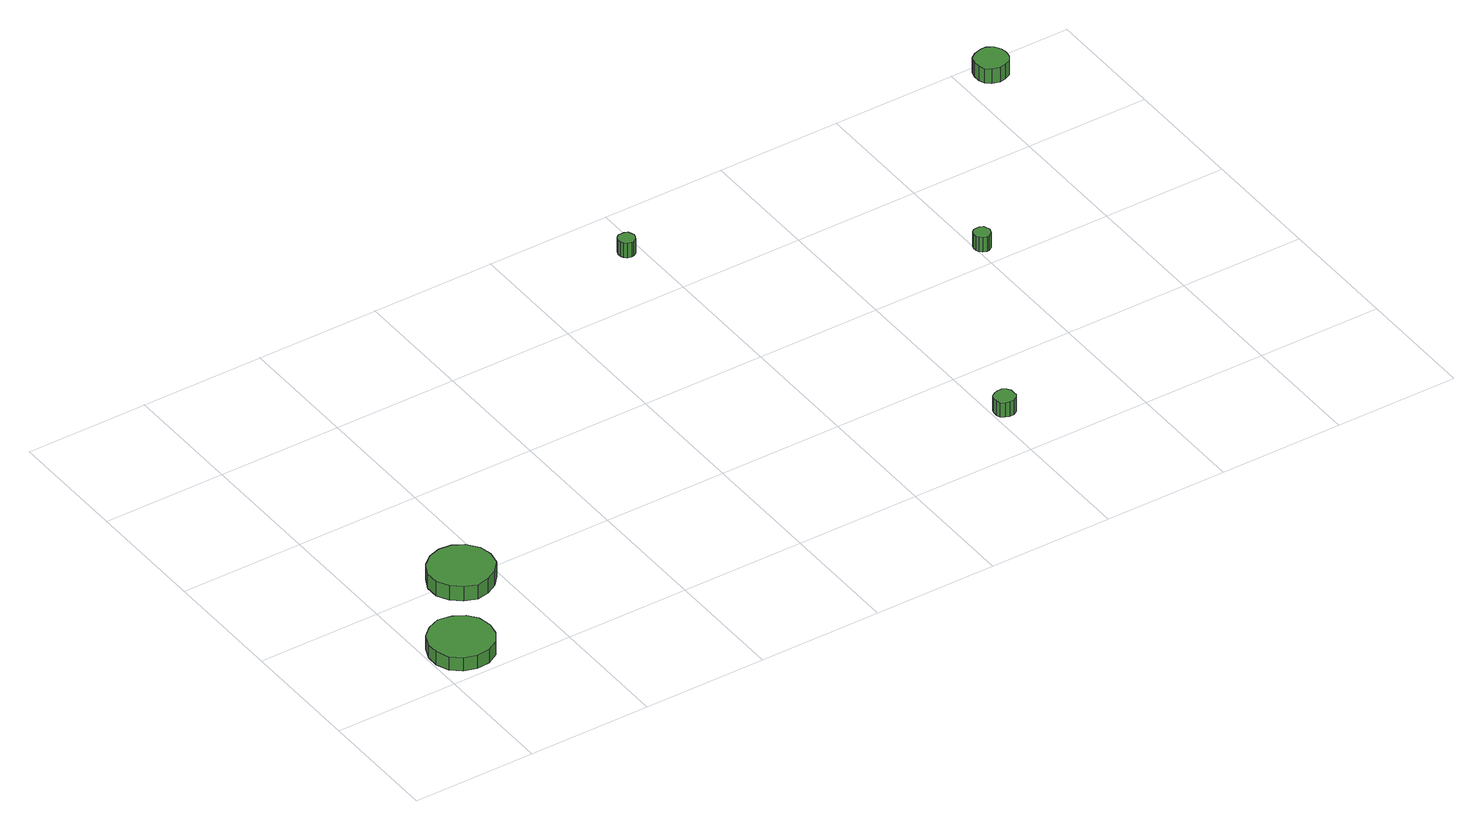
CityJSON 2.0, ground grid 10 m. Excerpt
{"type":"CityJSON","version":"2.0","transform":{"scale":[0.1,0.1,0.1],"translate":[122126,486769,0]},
"CityObjects":{
"tree1":{"type":"SolitaryVegetationObject","attributes":{"function":"something"},"geometry":[{"type":"MultiSurface","lod":"1","boundaries":[[[0,1,2,3,4,5,6,7,8,9,10,11,12,13,14]],[[15,16,17,18,19,20,21,22,23,24,25,26,27,28,29]],[[0,29,28,1]],[[1,28,27,2]],[[2,27,26,3]],[[3,26,25,4]],[[4,25,24,5]],[[5,24,23,6]],[[6,23,22,7]],[[7,22,21,8]],[[8,21,20,9]],[[9,20,19,10]],[[10,19,18,11]],[[11,18,17,12]],[[12,17,16,13]],[[13,16,15,14]],[[14,15,29,0]]]}]},
"tree2":{"type":"SolitaryVegetationObject","attributes":{"function":"something"},"geometry":[{"type":"MultiSurface","lod":"1","boundaries":[[[30,31,32,33,34,35,36,37,38,39,40,41,42,43,44]],[[45,46,47,48,49,50,51,52,53,54,55,56,57,58,59]],[[30,59,58,31]],[[31,58,57,32]],[[32,57,56,33]],[[33,56,55,34]],[[34,55,54,35]],[[35,54,53,36]],[[36,53,52,37]],[[37,52,51,38]],[[38,51,50,39]],[[39,50,49,40]],[[40,49,48,41]],[[41,48,47,42]],[[42,47,46,43]],[[43,46,45,44]],[[44,45,59,30]]]}]},
"tree3":{"type":"SolitaryVegetationObject","attributes":{"function":"something"},"geometry":[{"type":"MultiSurface","lod":"1","boundaries":[[[60,61,62,63,64,65,66,67,68,69,70,71,72,73,74]],[[75,76,77,78,79,80,81,82,83,84,85,86,87,88,89]],[[60,89,88,61]],[[61,88,87,62]],[[62,87,86,63]],[[63,86,85,64]],[[64,85,84,65]],[[65,84,83,66]],[[66,83,82,67]],[[67,82,81,68]],[[68,81,80,69]],[[69,80,79,70]],[[70,79,78,71]],[[71,78,77,72]],[[72,77,76,73]],[[73,76,75,74]],[[74,75,89,60]]]}]},
"tree4":{"type":"SolitaryVegetationObject","attributes":{"function":"something"},"geometry":[{"type":"MultiSurface","lod":"1","boundaries":[[[90,91,92,93,94,95,96,97,98,99,100,101,102,103,104]],[[105,106,107,108,109,110,111,112,113,114,115,116,117,118,119]],[[90,119,118,91]],[[91,118,117,92]],[[92,117,116,93]],[[93,116,115,94]],[[94,115,114,95]],[[95,114,113,96]],[[96,113,112,97]],[[97,112,111,98]],[[98,111,110,99]],[[99,110,109,100]],[[100,109,108,101]],[[101,108,107,102]],[[102,107,106,103]],[[103,106,105,104]],[[104,105,119,90]]]}]},
"tree5":{"type":"SolitaryVegetationObject","attributes":{"function":"something"},"geometry":[{"type":"MultiSurface","lod":"1","boundaries":[[[120,121,122,123,124,125,126,127,128,129,130,131,132,133,134]],[[135,136,137,138,139,140,141,142,143,144,145,146,147,148,149]],[[120,149,148,121]],[[121,148,147,122]],[[122,147,146,123]],[[123,146,145,124]],[[124,145,144,125]],[[125,144,143,126]],[[126,143,142,127]],[[127,142,141,128]],[[128,141,140,129]],[[129,140,139,130]],[[130,139,138,131]],[[131,138,137,132]],[[132,137,136,133]],[[133,136,135,134]],[[134,135,149,120]]]}]},
"tree6":{"type":"SolitaryVegetationObject","attributes":{"function":"something"},"geometry":[{"type":"MultiSurface","lod":"1","boundaries":[[[150,151,152,153,154,155,156,157,158,159,160,161,162,163,164]],[[165,166,167,168,169,170,171,172,173,174,175,176,177,178,179]],[[150,179,178,151]],[[151,178,177,152]],[[152,177,176,153]],[[153,176,175,154]],[[154,175,174,155]],[[155,174,173,156]],[[156,173,172,157]],[[157,172,171,158]],[[158,171,170,159]],[[159,170,169,160]],[[160,169,168,161]],[[161,168,167,162]],[[162,167,166,163]],[[163,166,165,164]],[[164,165,179,150]]]}]}
},
"vertices":[
[52,31,21],[50,42,21],[44,50,21],[35,55,21],[24,57,21],[14,53,21],[6,46,21],[2,36,21],[2,26,21],[6,16,21],[14,9,21],[24,6,21],[35,7,21],[44,12,21],[50,21,21],[50,21,9],[44,12,9],[35,7,9],[24,6,9],[14,9,9],[6,16,9],[2,26,9],[2,36,9],[6,46,9],[14,53,9],[24,57,9],[35,55,9],[44,50,9],[50,42,9],[52,31,9],
[98,99,23],[96,109,23],[89,118,23],[80,123,23],[70,124,23],[60,121,23],[52,114,23],[47,104,23],[47,93,23],[52,84,23],[60,77,23],[70,73,23],[80,75,23],[89,80,23],[96,88,23],[96,88,10],[89,80,10],[80,75,10],[70,73,10],[60,77,10],[52,84,10],[47,93,10],[47,104,10],[52,114,10],[60,121,10],[70,124,10],[80,123,10],[89,118,10],[96,109,10],[98,99,10],
[394,354,25],[393,356,25],[392,359,25],[389,360,25],[387,360,25],[384,360,25],[382,358,25],[381,355,25],[381,352,25],[382,350,25],[384,348,25],[387,347,25],[389,347,25],[392,349,25],[393,351,25],[393,351,12],[392,349,12],[389,347,12],[387,347,12],[384,348,12],[382,350,12],[381,352,12],[381,355,12],[382,358,12],[384,360,12],[387,360,12],[389,360,12],[392,359,12],[393,356,12],[394,354,12],
[517,47,24],[517,50,24],[515,53,24],[512,55,24],[508,55,24],[505,54,24],[502,52,24],[501,49,24],[501,45,24],[502,42,24],[505,40,24],[508,39,24],[512,39,24],[515,41,24],[517,44,24],[517,44,11],[515,41,11],[512,39,11],[508,39,11],[505,40,11],[502,42,11],[501,45,11],[501,49,11],[502,52,11],[505,54,11],[508,55,11],[512,55,11],[515,53,11],[517,50,11],[517,47,11],
[611,218,24],[610,220,24],[609,223,24],[606,224,24],[604,224,24],[601,224,24],[599,222,24],[598,219,24],[598,216,24],[599,214,24],[601,212,24],[604,211,24],[606,211,24],[609,213,24],[610,215,24],[610,215,11],[609,213,11],[606,211,11],[604,211,11],[601,212,11],[599,214,11],[598,216,11],[598,219,11],[599,222,11],[601,224,11],[604,224,11],[606,224,11],[609,223,11],[610,220,11],[611,218,11],
[739,387,23],[738,392,23],[735,397,23],[730,400,23],[725,400,23],[719,398,23],[715,395,23],[713,390,23],[713,384,23],[715,379,23],[719,376,23],[725,374,23],[730,375,23],[735,377,23],[738,382,23],[738,382,10],[735,377,10],[730,375,10],[725,374,10],[719,376,10],[715,379,10],[713,384,10],[713,390,10],[715,395,10],[719,398,10],[725,400,10],[730,400,10],[735,397,10],[738,392,10],[739,387,10]
]}
